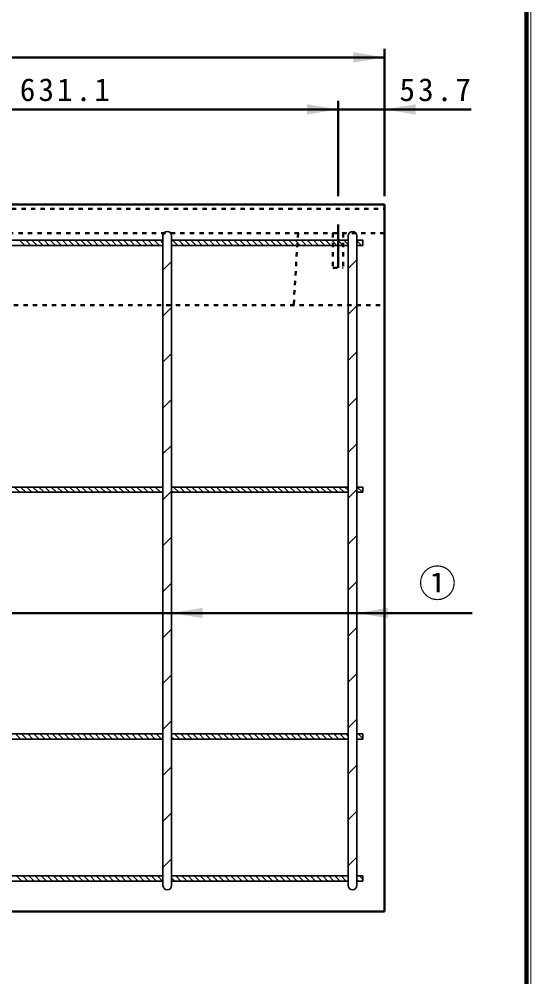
# Model space of a CAD drawing. Units: millimetres, scale not verified. Extents: x 100 to 4105, y 100 to 2870.
# Drawn here: x 3514 to 4105, y 788 to 1894 of the extents above; entities that cross this region are included whole.
import ezdxf
from ezdxf.enums import TextEntityAlignment as Align

# ---------------------------------------------------------------- set-up
doc = ezdxf.new("R2010")
doc.units = ezdxf.units.MM
doc.header["$LTSCALE"] = 5
doc.linetypes.add('USER1', pattern=[2.2, 1, -1.2])
doc.linetypes.add('USER2', pattern=[13.4, 10, -1.2, 1, -1.2])
doc.layers.add('V-nasSTD', color=7, linetype='Continuous', lineweight=50)
doc.styles.add('ＭＳ ゴシック', font='')
doc.styles.get('ＭＳ ゴシック').set_extended_font_data('MS Gothic')

msp = doc.modelspace()

# ---------------------------------------------------------------- hatches: boundary and pattern name
at = {"layer": 'V-nasSTD'}
for points in [[(3900, 1843.655), (3936, 1849.655), (3900, 1855.655)], [(3846.3, 1783.655), (3882.3, 1789.655), (3846.3, 1795.655)], [(3972, 1795.655), (3936, 1789.655), (3972, 1783.655)], [(3726, 1214.155), (3690, 1208.155), (3726, 1202.155)], [(3940, 1214.155), (3904, 1208.155), (3940, 1202.155)]]:
    msp.add_hatch(color=256, dxfattribs=at).paths.add_polyline_path(points)

# ---------------------------------------------------------------- linework, layer by layer
at = {"layer": 'V-nasSTD', "lineweight": 100}
msp.add_line((4100, 105), (4100, 2865), dxfattribs=at)
at = {"layer": 'V-nasSTD'}
for p, q in [((3936, 1689.655), (3936, 1859.655)), ((1936, 1849.655), (3936, 1849.655)), ((3882.3, 1689.655), (3882.3, 1799.655)), ((3251.2, 1789.655), (3882.3, 1789.655)), ((3882.3, 1789.655), (3936, 1789.655)), ((3936, 1789.655), (4036, 1789.655)), ((1936, 1679.655), (3936, 1679.655)), ((3936, 1679.655), (3936, 863.655)), ((4037, 1208.155), (3262, 1208.155)), ((1936, 863.655), (3936, 863.655))]:
    msp.add_line(p, q, dxfattribs=at)
at = {"layer": 'V-nasSTD', "linetype": 'USER1'}
for p, q in [((3197.5, 1674.655), (3936, 1674.655)), ((3936, 1646.655), (3197.5, 1646.655)), ((3836, 1646.655), (3831, 1563.655)), ((3876.3, 1646.655), (3876.3, 1606.655)), ((3888.3, 1646.655), (3888.3, 1606.655)), ((3876.3, 1606.655), (3888.3, 1606.655)), ((3188.75, 1563.655), (3936, 1563.655))]:
    msp.add_line(p, q, dxfattribs=at)
at = {"layer": 'V-nasSTD', "linetype": 'USER2'}
msp.add_line((3882.3, 1656.655), (3882.3, 1606.655), dxfattribs=at)
at = {"layer": 'V-nasSTD', "lineweight": 35}
for p, q in [((3476, 1638.655), (3680, 1638.655)), ((3514.333, 1638.655), (3520.333, 1632.655)), ((3521.404, 1638.655), (3527.404, 1632.655)), ((3528.475, 1638.655), (3534.475, 1632.655)), ((3535.546, 1638.655), (3541.546, 1632.655)), ((3542.617, 1638.655), (3548.617, 1632.655)), ((3549.688, 1638.655), (3555.688, 1632.655)), ((3556.759, 1638.655), (3562.759, 1632.655)), ((3563.83, 1638.655), (3569.83, 1632.655)), ((3570.901, 1638.655), (3576.901, 1632.655)), ((3577.972, 1638.655), (3583.972, 1632.655)), ((3585.044, 1638.655), (3591.044, 1632.655)), ((3592.115, 1638.655), (3598.115, 1632.655)), ((3599.186, 1638.655), (3605.186, 1632.655)), ((3606.257, 1638.655), (3612.257, 1632.655)), ((3613.328, 1638.655), (3619.328, 1632.655)), ((3620.399, 1638.655), (3626.399, 1632.655)), ((3627.47, 1638.655), (3633.47, 1632.655)), ((3634.541, 1638.655), (3640.541, 1632.655)), ((3641.612, 1638.655), (3647.612, 1632.655)), ((3648.683, 1638.655), (3654.683, 1632.655)), ((3655.754, 1638.655), (3661.754, 1632.655)), ((3662.825, 1638.655), (3668.825, 1632.655)), ((3669.896, 1638.655), (3675.896, 1632.655)), ((3676.967, 1638.655), (3680, 1635.622)), ((3680, 1643.655), (3680, 893.655)), ((3680, 1643.655), (3680, 1638.655)), ((3690, 1643.655), (3690, 893.655)), ((3690, 1638.655), (3690, 1643.655)), ((3690, 1638.655), (3894, 1638.655)), ((3691.11, 1638.655), (3697.11, 1632.655)), ((3698.181, 1638.655), (3704.181, 1632.655)), ((3705.252, 1638.655), (3711.252, 1632.655)), ((3712.323, 1638.655), (3718.323, 1632.655)), ((3719.394, 1638.655), (3725.394, 1632.655)), ((3726.465, 1638.655), (3732.465, 1632.655)), ((3733.536, 1638.655), (3739.536, 1632.655)), ((3740.607, 1638.655), (3746.607, 1632.655)), ((3747.678, 1638.655), (3753.678, 1632.655)), ((3754.749, 1638.655), (3760.749, 1632.655)), ((3761.82, 1638.655), (3767.82, 1632.655)), ((3768.891, 1638.655), (3774.891, 1632.655)), ((3775.962, 1638.655), (3781.962, 1632.655)), ((3783.033, 1638.655), (3789.033, 1632.655)), ((3790.105, 1638.655), (3796.105, 1632.655)), ((3797.176, 1638.655), (3803.176, 1632.655)), ((3804.247, 1638.655), (3810.247, 1632.655)), ((3811.318, 1638.655), (3817.318, 1632.655)), ((3818.389, 1638.655), (3824.389, 1632.655)), ((3825.46, 1638.655), (3831.46, 1632.655)), ((3832.531, 1638.655), (3838.531, 1632.655)), ((3839.602, 1638.655), (3845.602, 1632.655)), ((3846.673, 1638.655), (3852.673, 1632.655)), ((3853.744, 1638.655), (3859.744, 1632.655)), ((3860.815, 1638.655), (3866.815, 1632.655)), ((3867.886, 1638.655), (3873.886, 1632.655)), ((3874.957, 1638.655), (3880.957, 1632.655)), ((3882.028, 1638.655), (3888.028, 1632.655)), ((3889.099, 1638.655), (3894, 1633.754)), ((3894, 1643.655), (3894, 893.655)), ((3904, 1643.655), (3904, 893.655)), ((3904, 1638.655), (3911, 1638.655)), ((3904, 1637.896), (3909.242, 1632.655)), ((3910.313, 1638.655), (3911, 1637.967)), ((3911, 1638.655), (3911, 1632.655)), ((3476, 1632.655), (3680, 1632.655)), ((3690, 1632.655), (3894, 1632.655)), ((3904, 1632.655), (3911, 1632.655)), ((3894, 1605.772), (3904, 1615.772)), ((3680, 1603.904), (3690, 1613.904)), ((3680, 1550.871), (3690, 1560.871)), ((3894, 1552.739), (3904, 1562.739)), ((3680, 1497.838), (3690, 1507.838)), ((3894, 1499.706), (3904, 1509.706)), ((3680, 1444.805), (3690, 1454.805)), ((3894, 1446.673), (3904, 1456.673)), ((3680, 1391.772), (3690, 1401.772)), ((3894, 1393.64), (3904, 1403.64)), ((3476, 1353.655), (3680, 1353.655)), ((3508.414, 1353.655), (3514.414, 1347.655)), ((3515.485, 1353.655), (3521.485, 1347.655)), ((3522.556, 1353.655), (3528.556, 1347.655)), ((3529.627, 1353.655), (3535.627, 1347.655)), ((3536.698, 1353.655), (3542.698, 1347.655)), ((3543.769, 1353.655), (3549.769, 1347.655)), ((3550.84, 1353.655), (3556.84, 1347.655)), ((3557.912, 1353.655), (3563.912, 1347.655)), ((3564.983, 1353.655), (3570.983, 1347.655)), ((3572.054, 1353.655), (3578.054, 1347.655)), ((3579.125, 1353.655), (3585.125, 1347.655)), ((3586.196, 1353.655), (3592.196, 1347.655)), ((3593.267, 1353.655), (3599.267, 1347.655)), ((3600.338, 1353.655), (3606.338, 1347.655)), ((3607.409, 1353.655), (3613.409, 1347.655)), ((3614.48, 1353.655), (3620.48, 1347.655)), ((3621.551, 1353.655), (3627.551, 1347.655)), ((3628.622, 1353.655), (3634.622, 1347.655)), ((3635.693, 1353.655), (3641.693, 1347.655)), ((3642.764, 1353.655), (3648.764, 1347.655)), ((3649.835, 1353.655), (3655.835, 1347.655)), ((3656.906, 1353.655), (3662.906, 1347.655)), ((3663.978, 1353.655), (3669.978, 1347.655)), ((3671.049, 1353.655), (3677.049, 1347.655)), ((3678.12, 1353.655), (3680, 1351.774)), ((3690, 1353.655), (3894, 1353.655)), ((3692.262, 1353.655), (3698.262, 1347.655)), ((3699.333, 1353.655), (3705.333, 1347.655)), ((3706.404, 1353.655), (3712.404, 1347.655)), ((3713.475, 1353.655), (3719.475, 1347.655)), ((3720.546, 1353.655), (3726.546, 1347.655)), ((3727.617, 1353.655), (3733.617, 1347.655)), ((3734.688, 1353.655), (3740.688, 1347.655)), ((3741.759, 1353.655), (3747.759, 1347.655)), ((3748.83, 1353.655), (3754.83, 1347.655)), ((3755.901, 1353.655), (3761.901, 1347.655)), ((3762.972, 1353.655), (3768.972, 1347.655)), ((3770.044, 1353.655), (3776.044, 1347.655)), ((3777.115, 1353.655), (3783.115, 1347.655)), ((3784.186, 1353.655), (3790.186, 1347.655)), ((3791.257, 1353.655), (3797.257, 1347.655)), ((3798.328, 1353.655), (3804.328, 1347.655)), ((3805.399, 1353.655), (3811.399, 1347.655)), ((3812.47, 1353.655), (3818.47, 1347.655)), ((3819.541, 1353.655), (3825.541, 1347.655)), ((3826.612, 1353.655), (3832.612, 1347.655)), ((3833.683, 1353.655), (3839.683, 1347.655)), ((3840.754, 1353.655), (3846.754, 1347.655)), ((3847.825, 1353.655), (3853.825, 1347.655)), ((3854.896, 1353.655), (3860.896, 1347.655)), ((3861.967, 1353.655), (3867.967, 1347.655)), ((3869.038, 1353.655), (3875.038, 1347.655)), ((3876.11, 1353.655), (3882.11, 1347.655)), ((3883.181, 1353.655), (3889.181, 1347.655)), ((3890.252, 1353.655), (3894, 1349.906)), ((3894, 1340.607), (3904, 1350.607)), ((3904, 1353.655), (3911, 1353.655)), ((3904.394, 1353.655), (3910.394, 1347.655)), ((3911, 1353.655), (3911, 1347.655)), ((3476, 1347.655), (3680, 1347.655)), ((3680, 1338.739), (3690, 1348.739)), ((3690, 1348.845), (3691.191, 1347.655)), ((3690, 1347.655), (3894, 1347.655)), ((3904, 1347.655), (3911, 1347.655)), ((3680, 1285.706), (3690, 1295.706)), ((3894, 1287.574), (3904, 1297.574)), ((3680, 1232.673), (3690, 1242.673)), ((3894, 1234.541), (3904, 1244.541)), ((3680, 1179.64), (3690, 1189.64)), ((3894, 1181.508), (3904, 1191.508)), ((3680, 1126.607), (3690, 1136.607)), ((3894, 1128.475), (3904, 1138.475)), ((3894, 1075.442), (3904, 1085.442)), ((3680, 1073.574), (3690, 1083.574)), ((3476, 1068.655), (3680, 1068.655)), ((3476, 1062.655), (3680, 1062.655)), ((3509.566, 1068.655), (3515.566, 1062.655)), ((3516.637, 1068.655), (3522.637, 1062.655)), ((3523.708, 1068.655), (3529.708, 1062.655)), ((3530.779, 1068.655), (3536.779, 1062.655)), ((3537.851, 1068.655), (3543.851, 1062.655)), ((3544.922, 1068.655), (3550.922, 1062.655)), ((3551.993, 1068.655), (3557.993, 1062.655)), ((3559.064, 1068.655), (3565.064, 1062.655)), ((3566.135, 1068.655), (3572.135, 1062.655)), ((3573.206, 1068.655), (3579.206, 1062.655)), ((3580.277, 1068.655), (3586.277, 1062.655)), ((3587.348, 1068.655), (3593.348, 1062.655)), ((3594.419, 1068.655), (3600.419, 1062.655)), ((3601.49, 1068.655), (3607.49, 1062.655)), ((3608.561, 1068.655), (3614.561, 1062.655)), ((3615.632, 1068.655), (3621.632, 1062.655)), ((3622.703, 1068.655), (3628.703, 1062.655)), ((3629.774, 1068.655), (3635.774, 1062.655)), ((3636.845, 1068.655), (3642.845, 1062.655)), ((3643.917, 1068.655), (3649.917, 1062.655)), ((3650.988, 1068.655), (3656.988, 1062.655)), ((3658.059, 1068.655), (3664.059, 1062.655)), ((3665.13, 1068.655), (3671.13, 1062.655)), ((3672.201, 1068.655), (3678.201, 1062.655)), ((3679.272, 1068.655), (3680, 1067.926)), ((3690, 1068.655), (3894, 1068.655)), ((3690, 1064.998), (3692.343, 1062.655)), ((3690, 1062.655), (3894, 1062.655)), ((3693.414, 1068.655), (3699.414, 1062.655)), ((3700.485, 1068.655), (3706.485, 1062.655)), ((3707.556, 1068.655), (3713.556, 1062.655)), ((3714.627, 1068.655), (3720.627, 1062.655)), ((3721.698, 1068.655), (3727.698, 1062.655)), ((3728.769, 1068.655), (3734.769, 1062.655)), ((3735.84, 1068.655), (3741.84, 1062.655)), ((3742.912, 1068.655), (3748.912, 1062.655)), ((3749.983, 1068.655), (3755.983, 1062.655)), ((3757.054, 1068.655), (3763.054, 1062.655)), ((3764.125, 1068.655), (3770.125, 1062.655)), ((3771.196, 1068.655), (3777.196, 1062.655)), ((3778.267, 1068.655), (3784.267, 1062.655)), ((3785.338, 1068.655), (3791.338, 1062.655)), ((3792.409, 1068.655), (3798.409, 1062.655)), ((3799.48, 1068.655), (3805.48, 1062.655)), ((3806.551, 1068.655), (3812.551, 1062.655)), ((3813.622, 1068.655), (3819.622, 1062.655)), ((3820.693, 1068.655), (3826.693, 1062.655)), ((3827.764, 1068.655), (3833.764, 1062.655)), ((3834.835, 1068.655), (3840.835, 1062.655)), ((3841.906, 1068.655), (3847.906, 1062.655)), ((3848.978, 1068.655), (3854.978, 1062.655)), ((3856.049, 1068.655), (3862.049, 1062.655)), ((3863.12, 1068.655), (3869.12, 1062.655)), ((3870.191, 1068.655), (3876.191, 1062.655)), ((3877.262, 1068.655), (3883.262, 1062.655)), ((3884.333, 1068.655), (3890.333, 1062.655)), ((3891.404, 1068.655), (3894, 1066.059)), ((3904, 1068.655), (3911, 1068.655)), ((3904, 1063.13), (3904.475, 1062.655)), ((3904, 1062.655), (3911, 1062.655)), ((3905.546, 1068.655), (3911, 1063.201)), ((3911, 1068.655), (3911, 1062.655)), ((3680, 1020.541), (3690, 1030.541)), ((3894, 1022.409), (3904, 1032.409)), ((3680, 967.508), (3690, 977.508)), ((3894, 969.376), (3904, 979.376)), ((3680, 914.475), (3690, 924.475)), ((3894, 916.343), (3904, 926.343)), ((3476, 904.655), (3680, 904.655)), ((3476, 898.655), (3680, 898.655)), ((3510.932, 904.655), (3516.932, 898.655)), ((3518.003, 904.655), (3524.003, 898.655)), ((3525.074, 904.655), (3531.074, 898.655)), ((3532.145, 904.655), (3538.145, 898.655)), ((3539.216, 904.655), (3545.216, 898.655)), ((3546.287, 904.655), (3552.287, 898.655)), ((3553.358, 904.655), (3559.358, 898.655)), ((3560.429, 904.655), (3566.429, 898.655)), ((3567.5, 904.655), (3573.5, 898.655)), ((3574.571, 904.655), (3580.571, 898.655)), ((3581.642, 904.655), (3587.642, 898.655)), ((3588.713, 904.655), (3594.713, 898.655)), ((3595.785, 904.655), (3601.785, 898.655)), ((3602.856, 904.655), (3608.856, 898.655)), ((3609.927, 904.655), (3615.927, 898.655)), ((3616.998, 904.655), (3622.998, 898.655)), ((3624.069, 904.655), (3630.069, 898.655)), ((3631.14, 904.655), (3637.14, 898.655)), ((3638.211, 904.655), (3644.211, 898.655)), ((3645.282, 904.655), (3651.282, 898.655)), ((3652.353, 904.655), (3658.353, 898.655)), ((3659.424, 904.655), (3665.424, 898.655)), ((3666.495, 904.655), (3672.495, 898.655)), ((3673.566, 904.655), (3679.566, 898.655)), ((3690, 904.655), (3894, 904.655)), ((3690, 902.363), (3693.708, 898.655)), ((3690, 898.655), (3894, 898.655)), ((3694.779, 904.655), (3700.779, 898.655)), ((3701.851, 904.655), (3707.851, 898.655)), ((3708.922, 904.655), (3714.922, 898.655)), ((3715.993, 904.655), (3721.993, 898.655)), ((3723.064, 904.655), (3729.064, 898.655)), ((3730.135, 904.655), (3736.135, 898.655)), ((3737.206, 904.655), (3743.206, 898.655)), ((3744.277, 904.655), (3750.277, 898.655)), ((3751.348, 904.655), (3757.348, 898.655)), ((3758.419, 904.655), (3764.419, 898.655)), ((3765.49, 904.655), (3771.49, 898.655)), ((3772.561, 904.655), (3778.561, 898.655)), ((3779.632, 904.655), (3785.632, 898.655)), ((3786.703, 904.655), (3792.703, 898.655)), ((3793.774, 904.655), (3799.774, 898.655)), ((3800.845, 904.655), (3806.845, 898.655)), ((3807.917, 904.655), (3813.917, 898.655)), ((3814.988, 904.655), (3820.988, 898.655)), ((3822.059, 904.655), (3828.059, 898.655)), ((3829.13, 904.655), (3835.13, 898.655)), ((3836.201, 904.655), (3842.201, 898.655)), ((3843.272, 904.655), (3849.272, 898.655)), ((3850.343, 904.655), (3856.343, 898.655)), ((3857.414, 904.655), (3863.414, 898.655)), ((3864.485, 904.655), (3870.485, 898.655)), ((3871.556, 904.655), (3877.556, 898.655)), ((3878.627, 904.655), (3884.627, 898.655)), ((3885.698, 904.655), (3891.698, 898.655)), ((3892.769, 904.655), (3894, 903.424)), ((3904, 904.655), (3911, 904.655)), ((3904, 900.495), (3905.84, 898.655)), ((3904, 898.655), (3911, 898.655)), ((3906.912, 904.655), (3911, 900.566)), ((3911, 904.655), (3911, 898.655))]:
    msp.add_line(p, q, dxfattribs=at)
at = {"layer": 'V-nasSTD', "lineweight": 13}
msp.add_lwpolyline([(100, 100), (100, 2870), (4105, 2870), (4105, 100)], close=True, dxfattribs=at)
at = {"layer": 'V-nasSTD', "lineweight": 35}
for centre, start, end in [((3685, 1643.655), 0, 180), ((3899, 1643.655), 0, 180), ((3685, 893.655), 180, 0), ((3899, 893.655), 180, 0)]:
    msp.add_arc(centre, 5, start, end, dxfattribs=at)

# ---------------------------------------------------------------- texts
at = {"layer": 'V-nasSTD', "style": 'ＭＳ ゴシック'}
msp.add_text('①', height=31.67, dxfattribs=at).set_placement((3975.4, 1258.355), align=Align.TOP_LEFT)
at = {"layer": 'V-nasSTD', "char_height": 26.39, "attachment_point": 1, "style": 'ＭＳ ゴシック'}
for s, insert in [('\\T1.2;631.1', (3514.55, 1825.655)), ('\\T1.2;53.7', (3953.2, 1825.655))]:
    msp.add_mtext(s, dxfattribs=dict(at, insert=insert))

doc.saveas('drawing.dxf')
